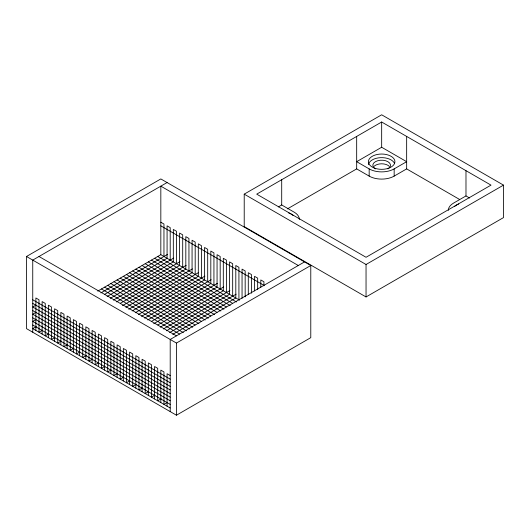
<?xml version="1.0" encoding="UTF-8"?>
<svg xmlns="http://www.w3.org/2000/svg" width="530" height="530" viewBox="0 0 530 530"><rect width="100%" height="100%" fill="white"/><g stroke="black" fill="none" stroke-linecap="round" stroke-linejoin="round"><path stroke-width="0.79" d="M26.5 256.493L160.828 178.935L310.779 265.51L310.779 337.656L176.45 415.209L26.5 328.633L26.5 256.493L176.45 343.062L310.779 265.51M167.076 182.545L32.747 260.098L32.747 332.244M35.874 305.187L32.747 306.989L170.203 386.35M35.874 312.402L32.747 314.204L170.203 393.565M244.217 194.152L381.666 114.791L503.5 185.129L503.5 217.598L366.044 296.952L244.217 226.615L244.217 194.152L366.044 264.49L503.5 185.129M35.874 319.616L32.747 321.418L170.203 400.779M381.666 122.006L256.712 194.152L366.044 257.275L491.005 185.129L381.666 122.006L381.666 147.261L356.677 161.683L369.171 168.898A17.669 10.203 0 0 0 394.161 168.898L406.656 161.683L381.666 147.261M36.219 326.632L32.747 328.633L170.203 407.994M97.765 291.102L160.828 254.691L239.58 300.152M100.885 292.904L167.42 254.486M42.466 330.236L38.995 332.244L38.995 299.775L35.874 297.973L35.874 330.442M104.728 294.296L167.076 258.296L167.076 225.833L170.203 227.635L170.203 260.098M107.133 296.508L173.674 258.097M48.714 333.847L45.242 335.848L45.242 303.385L42.122 301.583L42.122 334.046M110.26 298.317L173.323 261.906L173.323 229.437L176.45 231.239L176.45 263.708M113.38 300.119L179.922 261.701M278.356 206.905L281.702 204.971L294.196 212.185A17.669 10.203 0 0 1 299.37 219.4M54.961 337.451L51.489 339.458L51.489 306.989L48.369 305.187L48.369 337.656M116.507 301.921L179.571 265.51L179.571 233.048L182.698 234.85L182.698 267.312M120.343 303.312L186.169 265.311M287.412 208.886L356.677 168.898L369.171 176.112A17.669 10.203 0 0 0 394.161 176.112L406.656 168.898L459.55 199.432M61.208 341.062L57.737 343.062L57.737 310.6L54.616 308.798L54.616 341.26M122.496 305.677L185.818 269.121L185.818 236.652L188.945 238.454L188.945 270.923M125.875 307.334L192.416 268.915M67.456 344.666L63.984 346.673L63.984 314.204L60.864 312.402L60.864 344.871M128.744 309.281L192.065 272.725L192.065 240.262L195.192 242.064L195.192 274.527M132.122 310.938L198.664 272.526M73.703 348.276L70.232 350.277L70.232 317.815L67.111 316.012L67.111 348.475M135.249 312.74L198.313 276.329L198.313 243.866L201.44 245.668L201.44 278.137M138.37 314.548L204.911 276.13M79.951 351.88L76.486 353.888L76.486 321.418L73.359 319.616L73.359 352.079M141.497 316.35L204.56 279.939L204.56 247.477L207.687 249.279L207.687 281.741M144.624 318.152L211.159 279.741M86.204 355.491L82.733 357.492L82.733 325.029L79.606 323.227L79.606 355.69M147.744 319.954L210.814 283.543L210.814 251.081L213.935 252.883L213.935 285.352M151.587 321.346L217.406 283.345M92.452 359.095L88.98 361.102L88.98 328.633L85.853 326.831L85.853 359.294M153.733 323.711L217.061 287.154L217.061 254.691L220.182 256.493L220.182 288.956M157.834 324.956L223.653 286.955M98.699 362.705L95.228 364.706L95.228 332.244L92.101 330.442L92.101 362.904M160.239 327.169L223.309 290.758L223.309 258.296L226.429 260.098L226.429 292.567M163.366 328.978L229.901 290.559M104.947 366.309L101.475 368.317L101.475 335.848L98.348 334.046L98.348 366.508M166.486 330.78L229.556 294.369L229.556 261.899L232.677 263.708L232.677 296.171M169.613 332.582L236.148 294.17M111.194 369.92L107.722 371.921L107.722 339.458L104.595 337.65L104.595 370.119M172.734 334.384L235.804 297.973L235.804 265.51L238.924 267.312L238.924 299.781M304.531 261.899L170.203 339.458L170.203 411.598M117.441 373.524L113.97 375.531L113.97 343.062L110.843 341.26L110.843 373.723M123.689 377.135L120.217 379.135L120.217 346.673L117.097 344.864L117.097 377.333M129.936 380.739L126.465 382.746L126.465 350.277L123.344 348.475L123.344 380.938M136.184 384.343L132.712 386.35L132.712 353.888L129.592 352.079L129.592 384.548M469.553 198.001L465.983 195.934L453.481 203.149A17.669 10.203 0 0 0 448.307 210.364M142.431 387.953L138.959 389.954L138.959 357.492L135.839 355.69L135.839 388.152M148.678 391.557L145.207 393.565L145.207 361.102L142.086 359.294L142.086 391.763M154.926 395.168L151.454 397.169L151.454 364.706L148.334 362.904L148.334 395.367M161.173 398.772L157.701 400.779L157.701 368.317L154.581 366.508L154.581 398.977M167.42 402.383L163.956 404.383L163.956 371.921L160.828 370.119L160.828 402.581M298.284 265.51L160.828 186.149L160.828 254.691M160.828 222.222L163.956 224.024L163.956 256.493M160.828 225.833L263.92 285.352M157.701 256.493L236.453 301.961M154.581 258.296L232.61 303.345M151.454 260.098L230.206 305.565M148.334 261.906L226.363 306.956M145.207 263.708L223.958 309.169M142.086 265.51L220.831 310.977M138.959 267.312L216.995 312.369M135.839 269.121L214.584 314.581M132.712 270.923L210.748 315.973M129.592 272.725L208.336 318.192M126.465 274.527L205.216 319.994M123.344 276.329L201.373 321.385M120.217 278.137L198.969 323.598M117.097 279.939L195.126 324.989M113.97 281.741L192.721 327.209M110.843 283.543L189.594 329.011M107.722 285.352L186.467 330.813M104.595 287.154L183.347 332.621M101.475 288.956L179.504 334.006M38.995 256.493L176.45 335.848M170.203 375.525L167.076 373.723L167.076 406.192M32.747 299.775L170.203 379.135M32.747 303.385L170.203 382.74M32.747 310.6L170.203 389.954M32.747 317.815L170.203 397.169M32.747 325.029L170.203 404.383M465.983 170.686L465.983 195.934M406.656 136.435L406.656 168.898M394.161 168.898L394.161 176.112M369.171 168.898L369.171 176.112M366.044 264.49L366.044 296.952M356.677 136.435L356.677 168.898M281.702 179.723L281.702 204.971M263.92 285.802L263.92 281.741L260.793 279.939L260.793 287.24M257.673 289.499L257.673 278.137L254.546 276.329L254.546 290.944M251.419 293.196L251.419 274.527L248.298 272.725L248.298 294.64M245.171 296.893L245.171 270.923L242.051 269.114L242.051 298.337M176.45 343.062L176.45 415.209M374.014 166.347A8.838 5.101 0 0 1 389.318 166.347M288.327 212.775A13.257 7.652 0 0 1 293.183 215.577M454.588 206.528A13.257 7.652 0 0 1 458.708 203.99M375.419 168.898A8.838 5.101 0 0 1 375.419 161.683A8.838 5.101 0 0 1 387.914 161.683A8.838 5.101 0 0 1 387.914 168.898M368.463 164.631A13.257 7.652 0 0 1 380.514 157.668A13.257 7.652 0 0 1 394.472 163.313M375.041 168.315A13.257 7.652 0 0 0 394.923 161.683A13.257 7.652 0 0 0 375.041 155.058A13.257 7.652 0 0 0 375.041 168.315"/></g></svg>
